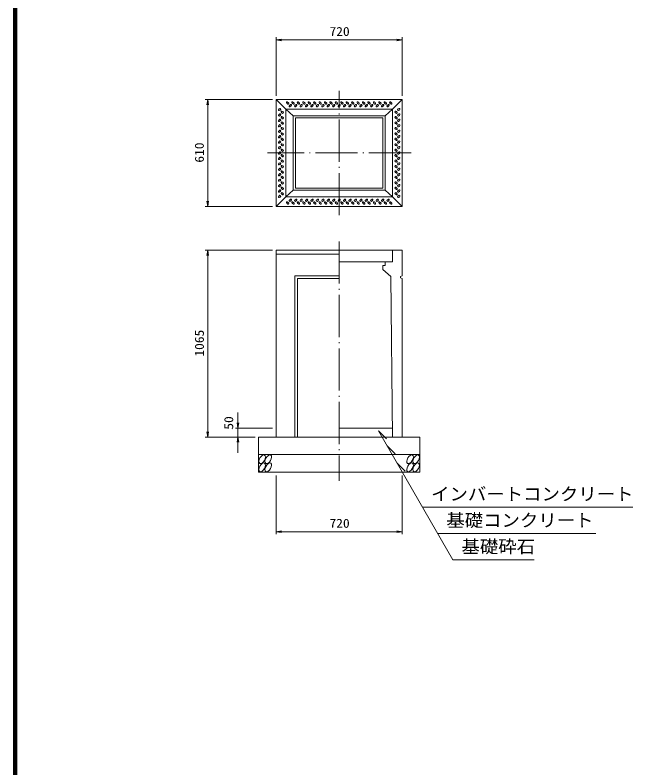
# Model space of a CAD drawing. Units: millimetres, scale not verified. Extents: x -8410 to 41710, y -74801 to 5940.
# Drawn here: x 15810 to 19337, y -26252 to -21958 of the extents above; entities that cross this region are included whole.
import ezdxf
from ezdxf.enums import TextEntityAlignment as Align

# ---------------------------------------------------------------- set-up
doc = ezdxf.new("R2010")
doc.units = ezdxf.units.MM
doc.header["$LTSCALE"] = 20
doc.linetypes.add('LONG_DASHED_DOTTED', pattern=[15.25, 12, -1.5, 0.25, -1.5])
for name, color, linetype, lineweight in [('0-0_グループ[0](0)-D-BMK(0)', 2, 'LONG_DASHED_DOTTED', 13), ('0-1_グループ[0](0)-D-STR(1)', 1, 'Continuous', 13), ('0-2_グループ[0](0)-D-STR-DIM(2)', 7, 'Continuous', 13), ('0-3_グループ[0](0)-D-STR-HTXT(3)', 7, 'Continuous', 13), ('0-5_グループ[0](0)-D-TTL(5)', 2, 'Continuous', 140)]:
    doc.layers.add(name, color=color, linetype=linetype, lineweight=lineweight)
doc.layers.add('0-4_グループ[0](0)-D-STR-TXT(4)', color=7, linetype='Continuous')
doc.styles.add('ＭＳ ゴシック', font='')
doc.styles.get('ＭＳ ゴシック').set_extended_font_data('MS Gothic')

msp = doc.modelspace()

# ---------------------------------------------------------------- linework, layer by layer
at = {"layer": '0-0_グループ[0](0)-D-BMK(0)'}
for p, q in [((17660, -23100), (17660, -22390)), ((18070, -22745), (17250, -22745)), ((17660, -23250), (17660, -24615))]:
    msp.add_line(p, q, dxfattribs=at)
at = {"layer": '0-1_グループ[0](0)-D-STR(1)'}
for p, q in [((17300, -22440), (18020, -22440)), ((17300, -23050), (17300, -22440)), ((18020, -22440), (18020, -23050)), ((17355, -22495), (17965, -22495)), ((17355, -22995), (17355, -22495)), ((17965, -22495), (17965, -22995)), ((17398, -22957), (17398, -22533)), ((17398, -22533), (17922, -22533)), ((17922, -22533), (17922, -22957)), ((17410, -22945), (17410, -22545)), ((17410, -22545), (17910, -22545)), ((17910, -22545), (17910, -22945)), ((17922, -22957), (17398, -22957)), ((17910, -22945), (17410, -22945)), ((17965, -22995), (17355, -22995)), ((18020, -23050), (17300, -23050)), ((18020, -23300), (17300, -23300)), ((17300, -23300), (17300, -24365)), ((18020, -23300), (18020, -23446.5)), ((17660, -23322), (17300, -23322)), ((17910, -23387), (17910, -23410)), ((17922, -23387), (17910, -23387)), ((17922, -23387), (17922, -23365)), ((17910, -23410), (17955, -23450)), ((17660, -23446.5), (17406.5, -23446.5)), ((17406.5, -23446.5), (17406.5, -24365)), ((17955, -23450), (17964.7, -24365)), ((18010, -23450), (18020, -23446.5)), ((18020, -23461.5), (18020, -24365)), ((17660, -24315), (17964.17, -24315)), ((18120, -24365), (18120, -24565)), ((18120, -24465), (17200, -24465)), ((18120, -24565), (17200, -24565))]:
    msp.add_line(p, q, dxfattribs=at)
for points in [[(17398, -22533), (17355, -22495), (17300, -22440)], [(17922, -22533), (17965, -22495), (18020, -22440)], [(17300, -23050), (17355, -22995), (17398, -22957)], [(18020, -23050), (17965, -22995), (17922, -22957)], [(17965, -23300), (17965, -23365), (17660, -23365)], [(17660, -23461.5), (17421.5, -23461.5), (17421.5, -24365)], [(18020, -23461.5), (18010, -23458), (18010, -23450)], [(18120, -24365), (17200, -24365), (17200, -24565)]]:
    msp.add_lwpolyline(points, dxfattribs=at)
for centre, major_axis, ratio in [((17365.5, -22459.75), (-6.01, 6.01), 0.529412), ((17396.5, -22459.75), (-6.01, 6.01), 0.529412), ((17427.5, -22459.75), (-6.01, 6.01), 0.529412), ((17458.5, -22459.75), (-6.01, 6.01), 0.529412), ((17489.5, -22459.75), (-6.01, 6.01), 0.529412), ((17520.5, -22459.75), (-6.01, 6.01), 0.529412), ((17551.5, -22459.75), (-6.01, 6.01), 0.529412), ((17582.5, -22459.75), (-6.01, 6.01), 0.529412), ((17613.5, -22459.75), (-6.01, 6.01), 0.529412), ((17644.5, -22459.75), (-6.01, 6.01), 0.529412), ((17675.5, -22459.75), (-6.01, 6.01), 0.529412), ((17706.5, -22459.75), (-6.01, 6.01), 0.529412), ((17737.5, -22459.75), (-6.01, 6.01), 0.529412), ((17768.5, -22459.75), (-6.01, 6.01), 0.529412), ((17799.5, -22459.75), (-6.01, 6.01), 0.529412), ((17830.5, -22459.75), (-6.01, 6.01), 0.529412), ((17861.5, -22459.75), (-6.01, 6.01), 0.529412), ((17892.5, -22459.75), (-6.01, 6.01), 0.529412), ((17923.5, -22459.75), (-6.01, 6.01), 0.529412), ((17954.5, -22459.75), (-6.01, 6.01), 0.529412), ((17319.75, -22497), (-6.01, -6.01), 0.529412), ((17381, -22475.25), (6.01, 6.01), 0.529412), ((17412, -22475.25), (6.01, 6.01), 0.529412), ((17443, -22475.25), (6.01, 6.01), 0.529412), ((17474, -22475.25), (6.01, 6.01), 0.529412), ((17505, -22475.25), (6.01, 6.01), 0.529412), ((17536, -22475.25), (6.01, 6.01), 0.529412), ((17567, -22475.25), (6.01, 6.01), 0.529412), ((17598, -22475.25), (6.01, 6.01), 0.529412), ((17629, -22475.25), (6.01, 6.01), 0.529412), ((17660, -22475.25), (6.01, 6.01), 0.529412), ((17691, -22475.25), (6.01, 6.01), 0.529412), ((17722, -22475.25), (6.01, 6.01), 0.529412), ((17753, -22475.25), (6.01, 6.01), 0.529412), ((17784, -22475.25), (6.01, 6.01), 0.529412), ((17815, -22475.25), (6.01, 6.01), 0.529412), ((17846, -22475.25), (6.01, 6.01), 0.529412), ((17877, -22475.25), (6.01, 6.01), 0.529412), ((17908, -22475.25), (6.01, 6.01), 0.529412), ((17939, -22475.25), (6.01, 6.01), 0.529412), ((18000.25, -22497), (6.01, 6.01), 0.529412), ((17319.75, -22528), (-6.01, -6.01), 0.529412), ((17335.25, -22512.5), (-6.01, 6.01), 0.529412), ((17335.25, -22543.5), (-6.01, 6.01), 0.529412), ((17984.75, -22512.5), (6.01, -6.01), 0.529412), ((17984.75, -22543.5), (6.01, -6.01), 0.529412), ((18000.25, -22528), (6.01, 6.01), 0.529412), ((17319.75, -22559), (-6.01, -6.01), 0.529412), ((17319.75, -22590), (-6.01, -6.01), 0.529412), ((17335.25, -22574.5), (-6.01, 6.01), 0.529412), ((17984.75, -22574.5), (6.01, -6.01), 0.529412), ((18000.25, -22559), (6.01, 6.01), 0.529412), ((18000.25, -22590), (6.01, 6.01), 0.529412), ((17319.75, -22621), (-6.01, -6.01), 0.529412), ((17335.25, -22605.5), (-6.01, 6.01), 0.529412), ((17335.25, -22636.5), (-6.01, 6.01), 0.529412), ((17984.75, -22605.5), (6.01, -6.01), 0.529412), ((17984.75, -22636.5), (6.01, -6.01), 0.529412), ((18000.25, -22621), (6.01, 6.01), 0.529412), ((17319.75, -22652), (-6.01, -6.01), 0.529412), ((17335.25, -22667.5), (-6.01, 6.01), 0.529412), ((17984.75, -22667.5), (6.01, -6.01), 0.529412), ((18000.25, -22652), (6.01, 6.01), 0.529412), ((17319.75, -22683), (-6.01, -6.01), 0.529412), ((17319.75, -22714), (-6.01, -6.01), 0.529412), ((17335.25, -22698.5), (-6.01, 6.01), 0.529412), ((17984.75, -22698.5), (6.01, -6.01), 0.529412), ((18000.25, -22683), (6.01, 6.01), 0.529412), ((18000.25, -22714), (6.01, 6.01), 0.529412), ((17319.75, -22745), (-6.01, -6.01), 0.529412), ((17335.25, -22729.5), (-6.01, 6.01), 0.529412), ((17335.25, -22760.5), (-6.01, 6.01), 0.529412), ((17984.75, -22729.5), (6.01, -6.01), 0.529412), ((17984.75, -22760.5), (6.01, -6.01), 0.529412), ((18000.25, -22745), (6.01, 6.01), 0.529412), ((17319.75, -22776), (-6.01, -6.01), 0.529412), ((17319.75, -22807), (-6.01, -6.01), 0.529412), ((17335.25, -22791.5), (-6.01, 6.01), 0.529412), ((17984.75, -22791.5), (6.01, -6.01), 0.529412), ((18000.25, -22776), (6.01, 6.01), 0.529412), ((18000.25, -22807), (6.01, 6.01), 0.529412), ((17319.75, -22838), (-6.01, -6.01), 0.529412), ((17335.25, -22822.5), (-6.01, 6.01), 0.529412), ((17984.75, -22822.5), (6.01, -6.01), 0.529412), ((18000.25, -22838), (6.01, 6.01), 0.529412), ((17319.75, -22869), (-6.01, -6.01), 0.529412), ((17335.25, -22853.5), (-6.01, 6.01), 0.529412), ((17335.25, -22884.5), (-6.01, 6.01), 0.529412), ((17984.75, -22853.5), (6.01, -6.01), 0.529412), ((17984.75, -22884.5), (6.01, -6.01), 0.529412), ((18000.25, -22869), (6.01, 6.01), 0.529412), ((17319.75, -22900), (-6.01, -6.01), 0.529412), ((17319.75, -22931), (-6.01, -6.01), 0.529412), ((17335.25, -22915.5), (-6.01, 6.01), 0.529412), ((17984.75, -22915.5), (6.01, -6.01), 0.529412), ((18000.25, -22900), (6.01, 6.01), 0.529412), ((18000.25, -22931), (6.01, 6.01), 0.529412), ((17319.75, -22962), (-6.01, -6.01), 0.529412), ((17335.25, -22946.5), (-6.01, 6.01), 0.529412), ((17335.25, -22977.5), (-6.01, 6.01), 0.529412), ((17984.75, -22946.5), (6.01, -6.01), 0.529412), ((17984.75, -22977.5), (6.01, -6.01), 0.529412), ((18000.25, -22962), (6.01, 6.01), 0.529412), ((17319.75, -22993), (-6.01, -6.01), 0.529412), ((17381, -23014.75), (-6.01, -6.01), 0.529412), ((17412, -23014.75), (-6.01, -6.01), 0.529412), ((17443, -23014.75), (-6.01, -6.01), 0.529412), ((17474, -23014.75), (-6.01, -6.01), 0.529412), ((17505, -23014.75), (-6.01, -6.01), 0.529412), ((17536, -23014.75), (-6.01, -6.01), 0.529412), ((17567, -23014.75), (-6.01, -6.01), 0.529412), ((17598, -23014.75), (-6.01, -6.01), 0.529412), ((17629, -23014.75), (-6.01, -6.01), 0.529412), ((17660, -23014.75), (-6.01, -6.01), 0.529412), ((17691, -23014.75), (-6.01, -6.01), 0.529412), ((17722, -23014.75), (-6.01, -6.01), 0.529412), ((17753, -23014.75), (-6.01, -6.01), 0.529412), ((17784, -23014.75), (-6.01, -6.01), 0.529412), ((17815, -23014.75), (-6.01, -6.01), 0.529412), ((17846, -23014.75), (-6.01, -6.01), 0.529412), ((17877, -23014.75), (-6.01, -6.01), 0.529412), ((17908, -23014.75), (-6.01, -6.01), 0.529412), ((17939, -23014.75), (-6.01, -6.01), 0.529412), ((18000.25, -22993), (6.01, 6.01), 0.529412), ((17365.5, -23030.25), (6.01, -6.01), 0.529412), ((17396.5, -23030.25), (6.01, -6.01), 0.529412), ((17427.5, -23030.25), (6.01, -6.01), 0.529412), ((17458.5, -23030.25), (6.01, -6.01), 0.529412), ((17489.5, -23030.25), (6.01, -6.01), 0.529412), ((17520.5, -23030.25), (6.01, -6.01), 0.529412), ((17551.5, -23030.25), (6.01, -6.01), 0.529412), ((17582.5, -23030.25), (6.01, -6.01), 0.529412), ((17613.5, -23030.25), (6.01, -6.01), 0.529412), ((17644.5, -23030.25), (6.01, -6.01), 0.529412), ((17675.5, -23030.25), (6.01, -6.01), 0.529412), ((17706.5, -23030.25), (6.01, -6.01), 0.529412), ((17737.5, -23030.25), (6.01, -6.01), 0.529412), ((17768.5, -23030.25), (6.01, -6.01), 0.529412), ((17799.5, -23030.25), (6.01, -6.01), 0.529412), ((17830.5, -23030.25), (6.01, -6.01), 0.529412), ((17861.5, -23030.25), (6.01, -6.01), 0.529412), ((17892.5, -23030.25), (6.01, -6.01), 0.529412), ((17923.5, -23030.25), (6.01, -6.01), 0.529412), ((17954.5, -23030.25), (6.01, -6.01), 0.529412), ((17220.43, -24492), (-13.75, -23.82), 0.545455), ((17255.43, -24492), (-13.75, -23.82), 0.545455), ((18064.43, -24492), (-13.75, -23.82), 0.545455), ((18099.43, -24492), (-13.75, -23.82), 0.545455), ((17220.43, -24538), (-13.75, -23.82), 0.545455), ((17255.43, -24538), (-13.75, -23.82), 0.545455), ((18064.43, -24538), (-13.75, -23.82), 0.545455), ((18099.43, -24538), (-13.75, -23.82), 0.545455)]:
    msp.add_ellipse(centre, major_axis=major_axis, ratio=ratio, dxfattribs=at)
at = {"layer": '0-2_グループ[0](0)-D-STR-DIM(2)'}
for p, q in [((17300, -22420), (17300, -22085)), ((17300, -22100), (18020, -22100)), ((18020, -22420), (18020, -22085)), ((17280, -22440), (16895, -22440)), ((16910, -23050), (16910, -22440)), ((17280, -23050), (16895, -23050)), ((17280, -23300), (16895, -23300)), ((16910, -24365), (16910, -23300)), ((17082.48, -24455), (17082.48, -24225)), ((17082.48, -24315), (17082.48, -24225)), ((17280, -24315), (17067.48, -24315)), ((17180, -24365), (16895, -24365)), ((17180, -24365), (17067.48, -24365)), ((17082.48, -24455), (17082.48, -24365)), ((17300, -24585), (17300, -24920)), ((18020, -24585), (18020, -24920)), ((17300, -24905), (18020, -24905))]:
    msp.add_line(p, q, dxfattribs=at)
for points in [[(17330, -22095), (17300, -22100), (17330, -22105)], [(17990, -22105), (18020, -22100), (17990, -22095)], [(16915, -22470), (16910, -22440), (16905, -22470)], [(16905, -23020), (16910, -23050), (16915, -23020)], [(16915, -23330), (16910, -23300), (16905, -23330)], [(17077.48, -24285), (17082.48, -24315), (17087.48, -24285)], [(16905, -24335), (16910, -24365), (16915, -24335)], [(17087.48, -24395), (17082.48, -24365), (17077.48, -24395)], [(17330, -24900), (17300, -24905), (17330, -24910)], [(17990, -24910), (18020, -24905), (17990, -24900)]]:
    msp.add_lwpolyline(points, dxfattribs=at)
at = {"layer": '0-3_グループ[0](0)-D-STR-HTXT(3)'}
for p, q in [((17885, -24330), (18309.35, -25065)), ((17885, -24330), (17930.75, -24375.75)), ((17934.07, -24415), (17979.83, -24460.75)), ((17991.81, -24515), (18037.56, -24560.75)), ((18136.15, -24765), (19336.75, -24765)), ((18222.75, -24915), (19124.21, -24915)), ((18309.35, -25065), (18773.55, -25065))]:
    msp.add_line(p, q, dxfattribs=at)
at = {"layer": '0-5_グループ[0](0)-D-TTL(5)'}
msp.add_line((15810, -37440), (15810, -21690), dxfattribs=at)

# ---------------------------------------------------------------- texts
at = {"layer": '0-2_グループ[0](0)-D-STR-DIM(2)', "style": 'ＭＳ ゴシック', "width": 1.1}
for p in [(17604.7, -22093), (17604.7, -24898)]:
    msp.add_text('720', height=51.32, dxfattribs=at).set_placement(p, align=Align.BOTTOM_LEFT)
for s, p in [('610', (16903, -22800.3)), ('1065', (16903, -23906.7)), ('50', (17070.47, -24323.3))]:
    msp.add_text(s, height=51.32, rotation=90, dxfattribs=at).set_placement(p, align=Align.BOTTOM_LEFT)
at = {"layer": '0-4_グループ[0](0)-D-STR-TXT(4)', "style": 'ＭＳ ゴシック', "width": 1.05}
for s, p in [('インバートコンクリート', (18184.85, -24748.68)), ('基礎コンクリート', (18271.45, -24898.68)), ('基礎砕石', (18358.06, -25048.68))]:
    msp.add_text(s, height=73.31, dxfattribs=at).set_placement(p, align=Align.BOTTOM_LEFT)

doc.saveas('drawing.dxf')
